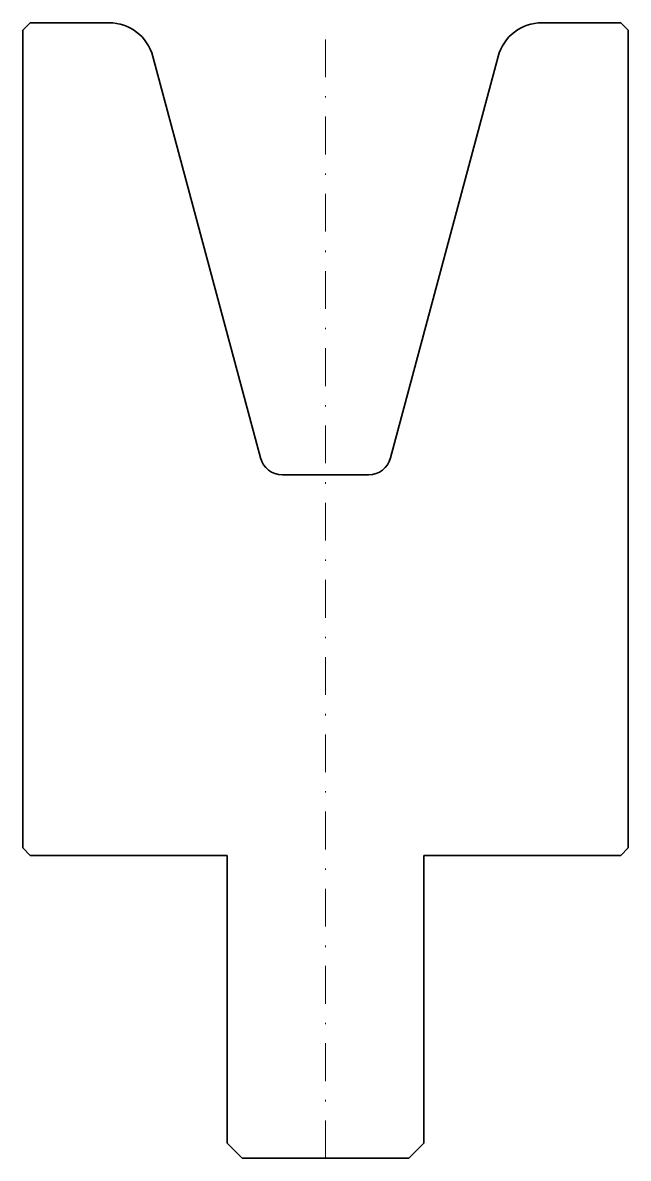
# Model space of a CAD drawing. Header units: millimetres. Extents: x -20 to 20, y -75 to 0.
import ezdxf

# ---------------------------------------------------------------- set-up
doc = ezdxf.new("R2010")
doc.units = ezdxf.units.MM
doc.header["$LTSCALE"] = 5
doc.linetypes.add('AUSGEZOGEN', pattern=[0])
doc.linetypes.add('DASHDOT', pattern=[1, 0.5, -0.25, 0, -0.25])
doc.layers.add('2', color=7, linetype='Continuous')

msp = doc.modelspace()

# ---------------------------------------------------------------- linework, layer by layer
at = {"layer": '2', "color": 7, "linetype": 'DASHDOT', "lineweight": 18}
msp.add_line((0, -75), (0, 0), dxfattribs=at)
at = {"layer": '2', "color": 7, "linetype": 'AUSGEZOGEN', "lineweight": 35}
for p, q in [((-20, -0.5), (-19.5, 0)), ((-20, -54.5), (-20, -0.5)), ((-19.5, 0), (-14.302, 0)), ((14.302, 0), (19.5, 0)), ((19.5, 0), (20, -0.5)), ((20, -0.5), (20, -54.5)), ((-11.404, -2.224), (-4.298, -28.745)), ((4.298, -28.745), (11.404, -2.224)), ((-2.849, -29.856), (2.849, -29.856)), ((-19.5, -55), (-20, -54.5)), ((20, -54.5), (19.5, -55)), ((-6.5, -55), (-19.5, -55)), ((-6.5, -74), (-6.5, -55)), ((19.5, -55), (6.5, -55)), ((6.5, -55), (6.5, -74)), ((-5.5, -75), (-6.5, -74)), ((6.5, -74), (5.5, -75)), ((5.5, -75), (-5.5, -75))]:
    msp.add_line(p, q, dxfattribs=at)
for centre, radius, start, end in [((-14.302, -3), 3, 15, 90), ((14.302, -3), 3, 90, 165), ((-2.849, -28.356), 1.5, 195, 270), ((2.849, -28.356), 1.5, 270, 345)]:
    msp.add_arc(centre, radius, start, end, dxfattribs=at)

doc.saveas('drawing.dxf')
